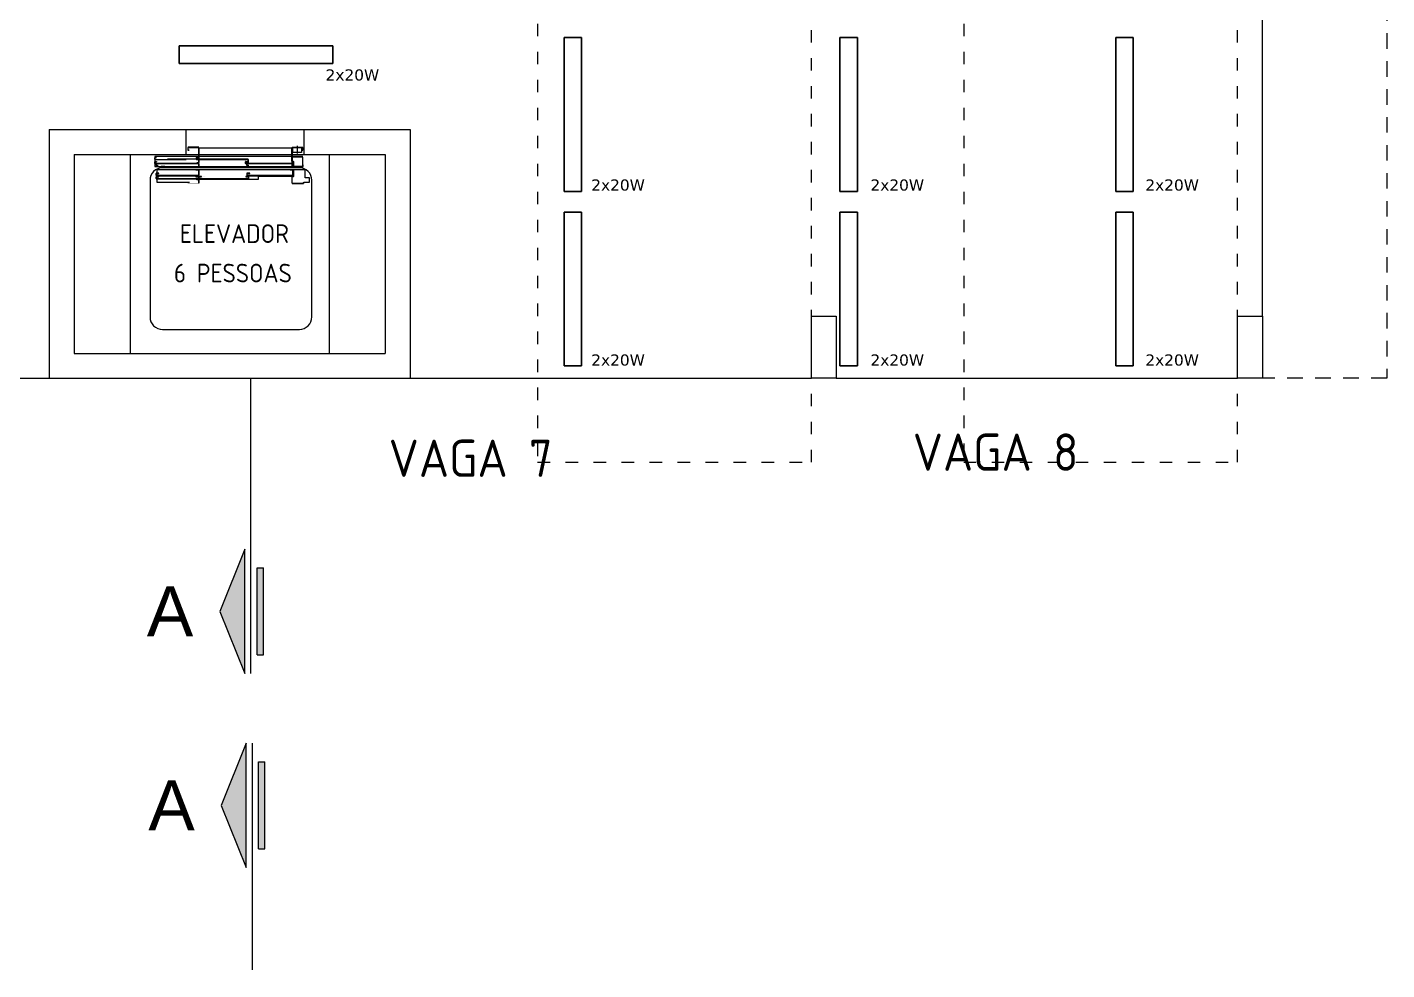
# Model space of a CAD drawing. Header units: metres. Extents: x 3257.7 to 3310.8, y 1679.5 to 1717.1.
# Drawn here: x 3269.09 to 3280.02, y 1701.23 to 1708.81 of the extents above; entities that cross this region are included whole.
import ezdxf
from ezdxf.enums import TextEntityAlignment as Align

# ---------------------------------------------------------------- set-up
doc = ezdxf.new("R2010")
doc.units = ezdxf.units.M
for name, pattern in [('CENTER', [2, 1.25, -0.25, 0.25, -0.25]), ('DOT2', [0.125, 0, -0.125]), ('HIDDEN', [0.375, 0.25, -0.125]), ('HIDDEN2', [0.1875, 0.125, -0.0625])]:
    doc.linetypes.add(name, pattern=pattern)
for name, color, linetype in [('BLOCOS', 1, 'Continuous'), ('PAREDE', 4, 'Continuous'), ('PROJECAO', 1, 'HIDDEN2'), ('VISTA', 251, 'Continuous')]:
    doc.layers.add(name, color=color, linetype=linetype)
doc.layers.add('DLX_LUM', color=7, linetype='Continuous', true_color=0x00952a)
doc.layers.add('DLX_LUMKEY_IDX', color=7, linetype='Continuous', true_color=0x969696)
doc.styles.get("Standard").update_dxf_attribs({"font": 'arial.ttf'})
doc.styles.add('TableTextStyle', font='')
doc.styles.add('TCTABELA-TXT', font='isocp.shx')
doc.styles.get('TableTextStyle').set_extended_font_data('VERDANA.TTF')

# ---------------------------------------------------------------- blocks, each defined once
blk = doc.blocks.new('ntc')
for p, q in [((0, 0.25), (-0.5, 0.05)), ((0.5, 0.05), (0, 0.25)), ((-0.5, 0.05), (0.5, 0.05)), ((-0.35, -0.05), (0.35, -0.05)), ((-0.35, -0.05), (-0.35, -0.1)), ((-0.35, -0.1), (0.35, -0.1)), ((0.35, -0.05), (0.35, -0.1))]:
    blk.add_line(p, q)
for points in [[(-0.5, 0.05), (0.5, 0.05), (0, 0.25), (0.5, 0.05)], [(-0.35, -0.1), (-0.35, -0.05), (0.35, -0.1), (0.35, -0.05)]]:
    blk.add_solid(points)

msp = doc.modelspace()

# ---------------------------------------------------------------- hatches: boundary and pattern name
at = {"layer": 'BLOCOS'}
h = msp.add_hatch(color=256, dxfattribs=at)
edge = h.paths.add_edge_path()
edge.add_line((3270.453, 1707.76), (3270.467, 1707.76))
edge.add_arc((3270.467, 1707.762), 0.00184, -90, 0)
edge.add_line((3270.469, 1707.762), (3270.469, 1707.846))
edge.add_arc((3270.467, 1707.846), 0.00184, 0, 90)
edge.add_line((3270.467, 1707.848), (3270.383, 1707.848))
edge.add_arc((3270.383, 1707.846), 0.00184, -270, -180)
edge.add_line((3270.381, 1707.846), (3270.381, 1707.826))
edge.add_arc((3270.383, 1707.826), 0.00184, -180, -90)
edge.add_line((3270.383, 1707.824), (3270.391, 1707.824))
edge.add_line((3270.391, 1707.824), (3270.391, 1707.825))
edge.add_line((3270.391, 1707.825), (3270.383, 1707.825))
edge.add_arc((3270.383, 1707.826), 0.000639, -180, -90, ccw=False)
edge.add_line((3270.382, 1707.826), (3270.382, 1707.846))
edge.add_arc((3270.383, 1707.846), 0.000639, -270, -180, ccw=False)
edge.add_line((3270.383, 1707.847), (3270.467, 1707.847))
edge.add_arc((3270.467, 1707.846), 0.000639, -360, -270, ccw=False)
edge.add_line((3270.468, 1707.846), (3270.468, 1707.762))
edge.add_arc((3270.467, 1707.762), 0.000639, -450, -360, ccw=False)
edge.add_line((3270.467, 1707.761), (3270.453, 1707.761))
edge.add_line((3270.453, 1707.761), (3270.453, 1707.76))
at = {"layer": 'BLOCOS', "linetype": 'Continuous'}
h = msp.add_hatch(color=256, dxfattribs=at)
edge = h.paths.add_edge_path()
edge.add_arc((3270.48, 1707.764), 0.00239, -270, -180)
edge.add_line((3270.477, 1707.764), (3270.477, 1707.753))
edge.add_arc((3270.48, 1707.753), 0.00239, -180, -90)
edge.add_line((3270.48, 1707.751), (3270.863, 1707.751))
edge.add_arc((3270.863, 1707.75), 0.0012, -360, -270, ccw=False)
edge.add_line((3270.864, 1707.75), (3270.864, 1707.725))
edge.add_arc((3270.863, 1707.725), 0.0012, -90, 0, ccw=False)
edge.add_line((3270.863, 1707.724), (3270.85, 1707.724))
edge.add_line((3270.85, 1707.724), (3270.85, 1707.722))
edge.add_line((3270.85, 1707.722), (3270.863, 1707.722))
edge.add_arc((3270.863, 1707.725), 0.00239, -90, 0.0009)
edge.add_line((3270.865, 1707.725), (3270.865, 1707.75))
edge.add_arc((3270.863, 1707.75), 0.00239, -360, -270)
edge.add_line((3270.863, 1707.752), (3270.48, 1707.752))
edge.add_arc((3270.48, 1707.753), 0.0012, -180, -90, ccw=False)
edge.add_line((3270.479, 1707.753), (3270.479, 1707.764))
edge.add_arc((3270.48, 1707.764), 0.00116, -271.9125, -178.0875, ccw=False)
edge.add_line((3270.48, 1707.765), (3270.491, 1707.765))
edge.add_line((3270.491, 1707.765), (3270.491, 1707.766))
edge.add_line((3270.491, 1707.766), (3270.48, 1707.766))
at = {"layer": 'BLOCOS'}
h = msp.add_hatch(color=256, dxfattribs=at)
edge = h.paths.add_edge_path()
edge.add_line((3271.296, 1707.825), (3271.303, 1707.825))
edge.add_arc((3271.303, 1707.826), 0.000639, -90, 0)
edge.add_line((3271.304, 1707.826), (3271.304, 1707.846))
edge.add_arc((3271.303, 1707.846), 0.000639, -360, -270)
edge.add_line((3271.303, 1707.847), (3271.219, 1707.847))
edge.add_arc((3271.219, 1707.846), 0.000639, -270, -180)
edge.add_line((3271.219, 1707.846), (3271.219, 1707.737))
edge.add_arc((3271.219, 1707.737), 0.000639, -180, -90)
edge.add_line((3271.219, 1707.736), (3271.227, 1707.736))
edge.add_arc((3271.227, 1707.733), 0.00303, -360, -270, ccw=False)
edge.add_line((3271.23, 1707.733), (3271.23, 1707.695))
edge.add_arc((3271.231, 1707.695), 0.000639, -180, -90)
edge.add_line((3271.231, 1707.694), (3271.303, 1707.694))
edge.add_arc((3271.303, 1707.695), 0.000639, -90, 0)
edge.add_line((3271.304, 1707.695), (3271.304, 1707.708))
edge.add_line((3271.304, 1707.708), (3271.305, 1707.708))
edge.add_line((3271.305, 1707.708), (3271.305, 1707.695))
edge.add_arc((3271.303, 1707.695), 0.00184, -90, 0, ccw=False)
edge.add_line((3271.303, 1707.693), (3271.231, 1707.693))
edge.add_arc((3271.231, 1707.695), 0.00184, -180, -90, ccw=False)
edge.add_line((3271.229, 1707.695), (3271.229, 1707.733))
edge.add_arc((3271.227, 1707.733), 0.00184, -360, -270)
edge.add_line((3271.227, 1707.735), (3271.219, 1707.735))
edge.add_arc((3271.219, 1707.737), 0.00184, -180, -90, ccw=False)
edge.add_line((3271.217, 1707.737), (3271.217, 1707.846))
edge.add_arc((3271.219, 1707.846), 0.00184, -270, -180, ccw=False)
edge.add_line((3271.219, 1707.848), (3271.303, 1707.848))
edge.add_arc((3271.303, 1707.846), 0.00184, -360, -270, ccw=False)
edge.add_line((3271.305, 1707.846), (3271.305, 1707.826))
edge.add_arc((3271.303, 1707.826), 0.00184, -90, 0, ccw=False)
edge.add_line((3271.303, 1707.824), (3271.296, 1707.824))
edge.add_line((3271.296, 1707.824), (3271.296, 1707.825))
at = {"layer": 'BLOCOS', "linetype": 'Continuous'}
h = msp.add_hatch(color=256, dxfattribs=at)
edge = h.paths.add_edge_path()
edge.add_line((3270.859, 1707.733), (3270.859, 1707.732))
edge.add_line((3270.859, 1707.732), (3270.845, 1707.732))
edge.add_arc((3270.845, 1707.732), 0.000639, -270, -180)
edge.add_line((3270.845, 1707.732), (3270.845, 1707.718))
edge.add_arc((3270.845, 1707.718), 0.000639, -180, -90)
edge.add_line((3270.845, 1707.717), (3270.853, 1707.717))
edge.add_arc((3270.853, 1707.715), 0.00176, -360, -270, ccw=False)
edge.add_line((3270.855, 1707.715), (3270.855, 1707.703))
edge.add_arc((3270.856, 1707.703), 0.000639, -180, -90)
edge.add_line((3270.856, 1707.703), (3270.87, 1707.703))
edge.add_line((3270.87, 1707.703), (3270.87, 1707.702))
edge.add_line((3270.87, 1707.702), (3270.856, 1707.702))
edge.add_arc((3270.856, 1707.703), 0.0016, -180, -90, ccw=False)
edge.add_line((3270.854, 1707.703), (3270.854, 1707.715))
edge.add_arc((3270.853, 1707.715), 0.000798, 0, 90)
edge.add_line((3270.853, 1707.716), (3270.845, 1707.716))
edge.add_arc((3270.845, 1707.718), 0.0016, -180, -90, ccw=False)
edge.add_line((3270.844, 1707.718), (3270.844, 1707.732))
edge.add_arc((3270.845, 1707.732), 0.0016, -270, -180, ccw=False)
edge.add_line((3270.845, 1707.733), (3270.859, 1707.733))
h = msp.add_hatch(color=256, dxfattribs=at)
edge = h.paths.add_edge_path()
edge.add_arc((3270.847, 1707.73), 0.00239, -270, -180)
edge.add_line((3270.845, 1707.73), (3270.845, 1707.72))
edge.add_arc((3270.847, 1707.72), 0.00239, -180, -90)
edge.add_line((3270.847, 1707.717), (3271.224, 1707.717))
edge.add_arc((3271.224, 1707.716), 0.0012, -360, -270, ccw=False)
edge.add_line((3271.225, 1707.716), (3271.225, 1707.691))
edge.add_arc((3271.224, 1707.691), 0.0012, -450, -360, ccw=False)
edge.add_line((3271.224, 1707.69), (3271.211, 1707.69))
edge.add_line((3271.211, 1707.69), (3271.211, 1707.689))
edge.add_line((3271.211, 1707.689), (3271.224, 1707.689))
edge.add_arc((3271.224, 1707.691), 0.00239, -90, 0.0009)
edge.add_line((3271.226, 1707.691), (3271.226, 1707.716))
edge.add_arc((3271.224, 1707.716), 0.00239, 0, 90)
edge.add_line((3271.224, 1707.718), (3270.847, 1707.718))
edge.add_arc((3270.847, 1707.72), 0.0012, -180, -90, ccw=False)
edge.add_line((3270.846, 1707.72), (3270.846, 1707.73))
edge.add_arc((3270.847, 1707.73), 0.00116, -271.9125, -178.0875, ccw=False)
edge.add_line((3270.847, 1707.731), (3270.858, 1707.731))
edge.add_line((3270.858, 1707.731), (3270.858, 1707.732))
edge.add_line((3270.858, 1707.732), (3270.847, 1707.732))
at = {"layer": 'BLOCOS'}
h = msp.add_hatch(color=256, dxfattribs=at)
edge = h.paths.add_edge_path()
edge.add_arc((3271.222, 1707.665), 0.000958, -359.9923, -270.0016, ccw=False)
edge.add_line((3271.223, 1707.665), (3271.223, 1707.623))
edge.add_arc((3271.222, 1707.623), 0.000958, -89.988, -0.012, ccw=False)
edge.add_line((3271.222, 1707.622), (3270.857, 1707.622))
edge.add_arc((3270.857, 1707.623), 0.000958, -179.9984, -90.0077, ccw=False)
edge.add_line((3270.856, 1707.623), (3270.856, 1707.637))
edge.add_arc((3270.857, 1707.637), 0.000958, -269.9923, -180.0016, ccw=False)
edge.add_line((3270.857, 1707.638), (3270.878, 1707.638))
edge.add_line((3270.878, 1707.638), (3270.878, 1707.64))
edge.add_line((3270.878, 1707.64), (3270.857, 1707.64))
edge.add_arc((3270.857, 1707.637), 0.00287, -269.9958, -180.0002)
edge.add_line((3270.854, 1707.637), (3270.854, 1707.623))
edge.add_arc((3270.857, 1707.623), 0.00287, -180.0027, -89.9973)
edge.add_line((3270.857, 1707.62), (3271.223, 1707.62))
edge.add_arc((3271.223, 1707.622), 0.00192, -89.4879, 0.0032)
edge.add_line((3271.225, 1707.622), (3271.225, 1707.665))
edge.add_arc((3271.222, 1707.665), 0.00287, -359.9978, -270.0022)
edge.add_line((3271.222, 1707.668), (3271.201, 1707.668))
edge.add_line((3271.201, 1707.668), (3271.201, 1707.666))
edge.add_line((3271.201, 1707.666), (3271.222, 1707.666))
h = msp.add_hatch(color=256, dxfattribs=at)
edge = h.paths.add_edge_path()
edge.add_arc((3271.232, 1707.666), 0.00255, -269.9981, -180.0046)
edge.add_line((3271.229, 1707.666), (3271.229, 1707.615))
edge.add_arc((3271.228, 1707.615), 0.00128, -88.348, -1.652, ccw=False)
edge.add_line((3271.228, 1707.614), (3271.22, 1707.614))
edge.add_arc((3271.22, 1707.611), 0.00256, -269.9935, -180.0065)
edge.add_line((3271.217, 1707.611), (3271.217, 1707.559))
edge.add_arc((3271.22, 1707.559), 0.00239, -180, -90)
edge.add_line((3271.22, 1707.556), (3271.308, 1707.556))
edge.add_arc((3271.308, 1707.559), 0.00239, -88.899, 0.0051)
edge.add_line((3271.31, 1707.559), (3271.31, 1707.564))
edge.add_line((3271.31, 1707.564), (3271.309, 1707.564))
edge.add_line((3271.309, 1707.564), (3271.309, 1707.559))
edge.add_arc((3271.308, 1707.559), 0.0012, -87.7204, -0.0264, ccw=False)
edge.add_line((3271.308, 1707.558), (3271.22, 1707.558))
edge.add_arc((3271.22, 1707.559), 0.0012, -180, -90.5171, ccw=False)
edge.add_line((3271.219, 1707.559), (3271.219, 1707.611))
edge.add_arc((3271.22, 1707.611), 0.00128, -269.9958, -180.0087, ccw=False)
edge.add_line((3271.22, 1707.613), (3271.228, 1707.613))
edge.add_arc((3271.228, 1707.615), 0.00255, -89.8291, -1.1685)
edge.add_line((3271.231, 1707.615), (3271.231, 1707.666))
edge.add_arc((3271.232, 1707.666), 0.00128, -269.9926, -180.0165, ccw=False)
edge.add_line((3271.232, 1707.667), (3271.235, 1707.667))
edge.add_line((3271.235, 1707.667), (3271.235, 1707.668))
edge.add_line((3271.235, 1707.668), (3271.232, 1707.668))
h = msp.add_hatch(color=256, dxfattribs=at)
edge = h.paths.add_edge_path()
edge.add_line((3270.466, 1707.556), (3270.379, 1707.556))
edge.add_arc((3270.379, 1707.559), 0.00239, -180.0023, -90.0023, ccw=False)
edge.add_line((3270.376, 1707.559), (3270.376, 1707.564))
edge.add_line((3270.376, 1707.564), (3270.377, 1707.564))
edge.add_line((3270.377, 1707.564), (3270.377, 1707.559))
edge.add_arc((3270.379, 1707.559), 0.0012, -180.0044, -91.5618)
edge.add_line((3270.379, 1707.558), (3270.466, 1707.558))
edge.add_arc((3270.466, 1707.559), 0.0012, -89.9939, -0.0012)
edge.add_line((3270.468, 1707.559), (3270.468, 1707.586))
edge.add_arc((3270.466, 1707.586), 0.0012, -359.9988, -270.0109)
edge.add_line((3270.466, 1707.587), (3270.453, 1707.587))
edge.add_line((3270.453, 1707.587), (3270.453, 1707.588))
edge.add_line((3270.453, 1707.588), (3270.466, 1707.588))
edge.add_arc((3270.467, 1707.586), 0.00231, -362.1651, -267.8349, ccw=False)
edge.add_line((3270.469, 1707.586), (3270.469, 1707.559))
edge.add_arc((3270.466, 1707.559), 0.0024, -449.8635, -359.9955, ccw=False)
h = msp.add_hatch(color=256, dxfattribs=at)
edge = h.paths.add_edge_path()
edge.add_arc((3270.867, 1707.597), 0.00287, -89.9944, -0.0056)
edge.add_line((3270.87, 1707.597), (3270.87, 1707.611))
edge.add_arc((3270.867, 1707.611), 0.00287, -359.9978, -270.0022)
edge.add_line((3270.867, 1707.614), (3270.846, 1707.614))
edge.add_line((3270.846, 1707.614), (3270.846, 1707.612))
edge.add_line((3270.846, 1707.612), (3270.867, 1707.612))
edge.add_arc((3270.867, 1707.611), 0.000958, -359.988, -270.012, ccw=False)
edge.add_line((3270.868, 1707.611), (3270.868, 1707.597))
edge.add_arc((3270.867, 1707.597), 0.000958, -89.9777, -0.0223, ccw=False)
edge.add_line((3270.867, 1707.596), (3270.499, 1707.596))
edge.add_arc((3270.499, 1707.597), 0.000958, -179.9777, -90.0223, ccw=False)
edge.add_line((3270.498, 1707.597), (3270.498, 1707.611))
edge.add_arc((3270.499, 1707.611), 0.000958, -269.988, -180.012, ccw=False)
edge.add_line((3270.499, 1707.612), (3270.52, 1707.612))
edge.add_line((3270.52, 1707.612), (3270.52, 1707.614))
edge.add_line((3270.52, 1707.614), (3270.499, 1707.614))
edge.add_arc((3270.499, 1707.611), 0.00287, -269.9978, -180.0022)
edge.add_line((3270.496, 1707.611), (3270.496, 1707.597))
edge.add_arc((3270.499, 1707.597), 0.00287, -179.9944, -90.0056)
edge.add_line((3270.499, 1707.594), (3270.867, 1707.594))

# ---------------------------------------------------------------- linework, layer by layer
for p, q in [((3279.016, 1706.491), (3279.016, 1709.266)), ((3269.916, 1707.791), (3269.916, 1706.191)), ((3271.516, 1707.791), (3271.516, 1706.191)), ((3266.041, 1705.991), (3269.266, 1705.991)), ((3272.166, 1705.991), (3275.391, 1705.991)), ((3275.591, 1705.991), (3278.816, 1705.991)), ((3270.899, 1701.235), (3270.899, 1703.057))]:
    msp.add_line(p, q)
at = {"linetype": 'Continuous'}
msp.add_line((3270.887, 1703.617), (3270.887, 1705.991), dxfattribs=at)
at = {"linetype": 'DOT2'}
for points in [[(3273.191, 1705.316), (3275.391, 1705.316), (3275.391, 1709.516), (3273.191, 1709.516)], [(3276.616, 1705.316), (3278.816, 1705.316), (3278.816, 1709.516), (3276.616, 1709.516)]]:
    msp.add_lwpolyline(points, close=True, dxfattribs=at)
at = {"layer": 'BLOCOS', "linetype": 'CENTER'}
msp.add_line((3271.259, 1707.861), (3271.259, 1707.798), dxfattribs=at)
at = {"layer": 'BLOCOS', "linetype": 'HIDDEN'}
for p, q in [((3270.114, 1707.764), (3270.114, 1707.753)), ((3270.115, 1707.753), (3270.115, 1707.764)), ((3270.128, 1707.766), (3270.116, 1707.766)), ((3270.116, 1707.765), (3270.128, 1707.765)), ((3270.466, 1707.752), (3270.116, 1707.752)), ((3270.116, 1707.751), (3270.466, 1707.751)), ((3270.128, 1707.765), (3270.128, 1707.766)), ((3270.468, 1707.75), (3270.468, 1707.725)), ((3270.469, 1707.725), (3270.469, 1707.75)), ((3270.114, 1707.718), (3270.114, 1707.732)), ((3270.114, 1707.73), (3270.114, 1707.72)), ((3270.115, 1707.732), (3270.115, 1707.718)), ((3270.115, 1707.72), (3270.115, 1707.73)), ((3270.116, 1707.733), (3270.129, 1707.733)), ((3270.128, 1707.732), (3270.116, 1707.732)), ((3270.129, 1707.732), (3270.116, 1707.732)), ((3270.116, 1707.731), (3270.128, 1707.731)), ((3270.128, 1707.731), (3270.128, 1707.732)), ((3270.129, 1707.733), (3270.129, 1707.732))]:
    msp.add_line(p, q, dxfattribs=at)
at = {"layer": 'BLOCOS'}
for p, q in [((3270.468, 1707.773), (3270.116, 1707.773)), ((3270.116, 1707.773), (3270.116, 1707.693)), ((3270.381, 1707.846), (3270.381, 1707.826)), ((3270.381, 1707.776), (3271.305, 1707.776)), ((3270.382, 1707.826), (3270.382, 1707.846)), ((3270.467, 1707.848), (3270.383, 1707.848)), ((3270.383, 1707.847), (3270.467, 1707.847)), ((3270.391, 1707.825), (3270.383, 1707.825)), ((3270.383, 1707.824), (3270.391, 1707.824)), ((3270.391, 1707.824), (3270.391, 1707.825)), ((3270.447, 1707.764), (3270.447, 1707.753)), ((3270.449, 1707.753), (3270.449, 1707.764)), ((3270.461, 1707.766), (3270.45, 1707.766)), ((3270.45, 1707.765), (3270.461, 1707.765)), ((3270.863, 1707.752), (3270.45, 1707.752)), ((3270.45, 1707.751), (3270.863, 1707.751)), ((3270.467, 1707.761), (3270.453, 1707.761)), ((3270.453, 1707.761), (3270.453, 1707.76)), ((3270.453, 1707.76), (3270.467, 1707.76)), ((3270.461, 1707.765), (3270.461, 1707.766)), ((3270.468, 1707.846), (3270.468, 1707.762)), ((3270.469, 1707.762), (3270.469, 1707.846)), ((3270.469, 1707.755), (3270.469, 1707.845)), ((3270.469, 1707.845), (3271.217, 1707.845)), ((3270.469, 1707.69), (3270.469, 1707.776)), ((3270.864, 1707.75), (3270.864, 1707.725)), ((3270.865, 1707.725), (3270.865, 1707.75)), ((3271.217, 1707.737), (3271.217, 1707.846)), ((3271.217, 1707.845), (3271.217, 1707.718)), ((3271.219, 1707.848), (3271.303, 1707.848)), ((3271.303, 1707.847), (3271.219, 1707.847)), ((3271.219, 1707.846), (3271.219, 1707.737)), ((3271.305, 1707.768), (3271.219, 1707.768)), ((3271.296, 1707.825), (3271.303, 1707.825)), ((3271.296, 1707.824), (3271.296, 1707.825)), ((3271.303, 1707.824), (3271.296, 1707.824)), ((3271.304, 1707.826), (3271.304, 1707.846)), ((3271.305, 1707.846), (3271.305, 1707.826)), ((3271.305, 1707.688), (3271.305, 1707.768)), ((3270.466, 1707.718), (3270.116, 1707.718)), ((3270.116, 1707.717), (3270.466, 1707.717)), ((3270.116, 1707.717), (3270.124, 1707.717)), ((3270.124, 1707.716), (3270.116, 1707.716)), ((3270.116, 1707.693), (3270.194, 1707.693)), ((3270.124, 1707.637), (3270.124, 1707.623)), ((3270.125, 1707.703), (3270.125, 1707.715)), ((3270.126, 1707.715), (3270.126, 1707.703)), ((3270.126, 1707.703), (3270.141, 1707.703)), ((3270.141, 1707.702), (3270.126, 1707.702)), ((3270.126, 1707.623), (3270.126, 1707.637)), ((3270.148, 1707.64), (3270.127, 1707.64)), ((3270.127, 1707.638), (3270.148, 1707.638)), ((3271.322, 1707.668), (3270.132, 1707.668)), ((3270.132, 1707.668), (3270.132, 1707.569)), ((3270.141, 1707.703), (3270.141, 1707.702)), ((3270.148, 1707.638), (3270.148, 1707.64)), ((3270.194, 1707.693), (3270.165, 1707.695)), ((3270.166, 1707.695), (3270.167, 1707.693)), ((3270.167, 1707.693), (3270.468, 1707.693)), ((3270.466, 1707.668), (3270.445, 1707.668)), ((3270.445, 1707.668), (3270.445, 1707.666)), ((3270.445, 1707.666), (3270.466, 1707.666)), ((3270.466, 1707.724), (3270.453, 1707.724)), ((3270.453, 1707.724), (3270.453, 1707.722)), ((3270.453, 1707.722), (3270.466, 1707.722)), ((3270.466, 1707.69), (3270.453, 1707.69)), ((3270.453, 1707.69), (3270.453, 1707.689)), ((3270.453, 1707.689), (3270.466, 1707.689)), ((3270.467, 1707.665), (3270.467, 1707.623)), ((3270.468, 1707.716), (3270.468, 1707.691)), ((3270.469, 1707.691), (3270.469, 1707.716)), ((3270.469, 1707.688), (3270.469, 1707.69)), ((3270.469, 1707.69), (3271.217, 1707.69)), ((3271.211, 1707.69), (3270.469, 1707.69)), ((3271.217, 1707.688), (3270.469, 1707.688)), ((3270.469, 1707.622), (3270.469, 1707.665)), ((3270.844, 1707.718), (3270.844, 1707.732)), ((3270.845, 1707.733), (3270.859, 1707.733)), ((3270.859, 1707.732), (3270.845, 1707.732)), ((3270.845, 1707.732), (3270.845, 1707.718)), ((3270.845, 1707.73), (3270.845, 1707.72)), ((3270.845, 1707.717), (3270.853, 1707.717)), ((3270.853, 1707.716), (3270.845, 1707.716)), ((3270.846, 1707.72), (3270.846, 1707.73)), ((3270.858, 1707.732), (3270.847, 1707.732)), ((3270.847, 1707.731), (3270.858, 1707.731)), ((3271.224, 1707.718), (3270.847, 1707.718)), ((3270.847, 1707.717), (3271.224, 1707.717)), ((3270.863, 1707.724), (3270.85, 1707.724)), ((3270.85, 1707.724), (3270.85, 1707.722)), ((3270.85, 1707.722), (3270.863, 1707.722)), ((3270.854, 1707.703), (3270.854, 1707.715)), ((3270.854, 1707.637), (3270.854, 1707.623)), ((3270.855, 1707.715), (3270.855, 1707.703)), ((3270.856, 1707.703), (3270.87, 1707.703)), ((3270.87, 1707.702), (3270.856, 1707.702)), ((3270.856, 1707.623), (3270.856, 1707.637)), ((3270.878, 1707.64), (3270.857, 1707.64)), ((3270.857, 1707.638), (3270.878, 1707.638)), ((3270.858, 1707.731), (3270.858, 1707.732)), ((3270.859, 1707.733), (3270.859, 1707.732)), ((3270.87, 1707.703), (3270.87, 1707.702)), ((3270.878, 1707.638), (3270.878, 1707.64)), ((3271.222, 1707.668), (3271.201, 1707.668)), ((3271.201, 1707.668), (3271.201, 1707.666)), ((3271.201, 1707.666), (3271.222, 1707.666)), ((3271.224, 1707.69), (3271.211, 1707.69)), ((3271.211, 1707.69), (3271.211, 1707.689)), ((3271.211, 1707.689), (3271.224, 1707.689)), ((3271.217, 1707.717), (3271.217, 1707.69)), ((3271.217, 1707.69), (3271.217, 1707.688)), ((3271.217, 1707.688), (3271.305, 1707.688)), ((3271.219, 1707.736), (3271.227, 1707.736)), ((3271.227, 1707.735), (3271.219, 1707.735)), ((3271.223, 1707.665), (3271.223, 1707.623)), ((3271.225, 1707.716), (3271.225, 1707.691)), ((3271.225, 1707.622), (3271.225, 1707.665)), ((3271.226, 1707.691), (3271.226, 1707.716)), ((3271.229, 1707.695), (3271.229, 1707.733)), ((3271.229, 1707.666), (3271.229, 1707.615)), ((3271.23, 1707.733), (3271.23, 1707.695)), ((3271.231, 1707.694), (3271.303, 1707.694)), ((3271.303, 1707.693), (3271.231, 1707.693)), ((3271.231, 1707.615), (3271.231, 1707.666)), ((3271.235, 1707.668), (3271.232, 1707.668)), ((3271.232, 1707.667), (3271.235, 1707.667)), ((3271.235, 1707.667), (3271.235, 1707.668)), ((3271.304, 1707.695), (3271.304, 1707.708)), ((3271.304, 1707.708), (3271.305, 1707.708)), ((3271.305, 1707.708), (3271.305, 1707.695)), ((3271.322, 1707.602), (3271.322, 1707.668)), ((3270.124, 1707.611), (3270.124, 1707.597)), ((3270.126, 1707.597), (3270.126, 1707.611)), ((3270.466, 1707.622), (3270.127, 1707.622)), ((3270.127, 1707.62), (3270.467, 1707.62)), ((3270.148, 1707.614), (3270.127, 1707.614)), ((3270.127, 1707.612), (3270.148, 1707.612)), ((3270.466, 1707.596), (3270.127, 1707.596)), ((3270.127, 1707.594), (3270.466, 1707.594)), ((3270.132, 1707.569), (3270.394, 1707.569)), ((3270.148, 1707.612), (3270.148, 1707.614)), ((3270.466, 1707.614), (3270.445, 1707.614)), ((3270.445, 1707.614), (3270.445, 1707.612)), ((3270.445, 1707.612), (3270.466, 1707.612)), ((3270.453, 1707.587), (3270.453, 1707.588)), ((3270.453, 1707.588), (3270.466, 1707.588)), ((3270.945, 1707.588), (3270.453, 1707.588)), ((3270.466, 1707.587), (3270.453, 1707.587)), ((3270.466, 1707.611), (3270.466, 1707.597)), ((3270.467, 1707.611), (3270.467, 1707.597)), ((3270.468, 1707.597), (3270.468, 1707.611)), ((3270.468, 1707.559), (3270.468, 1707.586)), ((3270.468, 1707.559), (3270.468, 1707.586)), ((3270.49, 1707.614), (3270.469, 1707.614)), ((3270.469, 1707.612), (3270.49, 1707.612)), ((3270.469, 1707.597), (3270.469, 1707.611)), ((3270.867, 1707.596), (3270.469, 1707.596)), ((3270.469, 1707.594), (3270.867, 1707.594)), ((3270.469, 1707.586), (3270.469, 1707.559)), ((3270.49, 1707.612), (3270.49, 1707.614)), ((3270.867, 1707.614), (3270.846, 1707.614)), ((3270.846, 1707.614), (3270.846, 1707.612)), ((3270.846, 1707.612), (3270.867, 1707.612)), ((3271.222, 1707.622), (3270.857, 1707.622)), ((3270.857, 1707.62), (3271.223, 1707.62)), ((3270.868, 1707.611), (3270.868, 1707.597)), ((3270.87, 1707.597), (3270.87, 1707.611)), ((3270.87, 1707.604), (3270.87, 1707.611)), ((3271.22, 1707.614), (3270.945, 1707.614)), ((3270.945, 1707.614), (3270.945, 1707.588)), ((3271.217, 1707.611), (3271.217, 1707.559)), ((3271.219, 1707.559), (3271.219, 1707.611)), ((3271.228, 1707.614), (3271.22, 1707.614)), ((3271.22, 1707.613), (3271.228, 1707.613)), ((3271.308, 1707.558), (3271.22, 1707.558)), ((3271.22, 1707.556), (3271.308, 1707.556)), ((3271.31, 1707.564), (3271.309, 1707.564)), ((3271.309, 1707.564), (3271.309, 1707.559)), ((3271.31, 1707.559), (3271.31, 1707.564)), ((3271.312, 1707.556), (3271.312, 1707.569)), ((3271.312, 1707.569), (3271.357, 1707.569)), ((3271.357, 1707.602), (3271.322, 1707.602)), ((3271.357, 1707.569), (3271.357, 1707.602))]:
    msp.add_line(p, q, dxfattribs=at)
at = {"layer": 'BLOCOS', "linetype": 'Continuous'}
for p, q in [((3271.22, 1707.848), (3271.298, 1707.848)), ((3271.22, 1707.847), (3271.22, 1707.848)), ((3271.298, 1707.847), (3271.22, 1707.847)), ((3271.224, 1707.847), (3271.294, 1707.847)), ((3271.224, 1707.807), (3271.224, 1707.847)), ((3271.294, 1707.807), (3271.224, 1707.807)), ((3271.294, 1707.847), (3271.294, 1707.807)), ((3271.298, 1707.848), (3271.298, 1707.847))]:
    msp.add_line(p, q, dxfattribs=at)
at = {"layer": 'BLOCOS'}
msp.add_lwpolyline([(3270.076, 1707.584), (3270.076, 1706.484, 0.414214), (3270.176, 1706.384), (3271.276, 1706.384, 0.414214), (3271.376, 1706.484), (3271.376, 1707.584, 0.414214), (3271.276, 1707.684), (3270.176, 1707.684, 0.414214)], format="xyb", close=True, dxfattribs=at)
at = {"layer": 'BLOCOS', "linetype": 'HIDDEN'}
for centre, radius, start, end in [((3270.116, 1707.764), 0.00239, 90, 180), ((3270.116, 1707.753), 0.00239, 180, 270), ((3270.116, 1707.764), 0.00116, 88.0875, 181.9125), ((3270.116, 1707.753), 0.0012, 180, 270), ((3270.466, 1707.75), 0.00239, 0, 90), ((3270.466, 1707.75), 0.0012, 0, 90), ((3270.116, 1707.732), 0.0016, 90, 180), ((3270.116, 1707.73), 0.00239, 90, 180), ((3270.116, 1707.732), 0.000639, 90, 180), ((3270.116, 1707.73), 0.00116, 88.0875, 181.9125)]:
    msp.add_arc(centre, radius, start, end, dxfattribs=at)
at = {"layer": 'BLOCOS'}
for centre, radius, start, end in [((3270.383, 1707.846), 0.00184, 90, 180), ((3270.383, 1707.826), 0.00184, 180, 270), ((3270.383, 1707.846), 0.000639, 90, 180), ((3270.383, 1707.826), 0.000639, 180, 270), ((3270.45, 1707.764), 0.00239, 90, 180), ((3270.45, 1707.753), 0.00239, 180, 270), ((3270.45, 1707.764), 0.00116, 88.0875, 181.9125), ((3270.45, 1707.753), 0.0012, 180, 270), ((3270.467, 1707.846), 0.00184, 360, 90), ((3270.467, 1707.846), 0.000639, 360, 90), ((3270.467, 1707.762), 0.00184, 270, 0), ((3270.467, 1707.762), 0.000639, 270, 0), ((3270.863, 1707.75), 0.00239, 0, 90), ((3270.863, 1707.75), 0.0012, 0, 90), ((3271.219, 1707.846), 0.00184, 90, 180), ((3271.219, 1707.846), 0.000639, 90, 180), ((3271.303, 1707.846), 0.00184, 0, 90), ((3271.303, 1707.846), 0.000639, 0, 90), ((3271.303, 1707.826), 0.000639, 270, 360), ((3271.303, 1707.826), 0.00184, 270, 360), ((3270.116, 1707.72), 0.00239, 180, 270), ((3270.116, 1707.718), 0.0016, 180, 270), ((3270.116, 1707.72), 0.0012, 180, 270), ((3270.116, 1707.718), 0.000639, 180, 270), ((3270.124, 1707.715), 0.00176, 360, 90), ((3270.124, 1707.715), 0.000798, 0, 90), ((3270.127, 1707.637), 0.00287, 90.0042, 179.9998), ((3270.126, 1707.703), 0.0016, 180, 270), ((3270.126, 1707.703), 0.000639, 180, 270), ((3270.127, 1707.637), 0.000958, 90.0077, 179.9984), ((3270.166, 1707.694), 0.000439, 45.0026, 134.9974), ((3270.466, 1707.725), 0.0012, 270, 360), ((3270.466, 1707.725), 0.00239, 270, 0.0009), ((3270.466, 1707.716), 0.00239, 0, 90), ((3270.466, 1707.716), 0.0012, 360, 90), ((3270.466, 1707.691), 0.0012, 270, 0), ((3270.466, 1707.691), 0.00239, 270, 0.0009), ((3270.466, 1707.665), 0.00287, 0.0022, 89.9978), ((3270.466, 1707.665), 0.000958, 0.0077, 89.9984), ((3270.845, 1707.732), 0.0016, 90, 180), ((3270.845, 1707.718), 0.0016, 180, 270), ((3270.847, 1707.73), 0.00239, 90, 180), ((3270.845, 1707.732), 0.000639, 90, 180), ((3270.847, 1707.72), 0.00239, 180, 270), ((3270.845, 1707.718), 0.000639, 180, 270), ((3270.847, 1707.73), 0.00116, 88.0875, 181.9125), ((3270.847, 1707.72), 0.0012, 180, 270), ((3270.853, 1707.715), 0.00176, 360, 90), ((3270.853, 1707.715), 0.000798, 0, 90), ((3270.856, 1707.703), 0.0016, 180, 270), ((3270.857, 1707.637), 0.00287, 90.0042, 179.9998), ((3270.856, 1707.703), 0.000639, 180, 270), ((3270.857, 1707.637), 0.000958, 90.0077, 179.9984), ((3270.863, 1707.725), 0.0012, 270, 360), ((3270.863, 1707.725), 0.00239, 270, 0.0009), ((3271.219, 1707.737), 0.00184, 180, 270), ((3271.219, 1707.737), 0.000639, 180, 270), ((3271.222, 1707.665), 0.00287, 0.0022, 89.9978), ((3271.222, 1707.665), 0.000958, 0.0077, 89.9984), ((3271.224, 1707.716), 0.00239, 360, 90), ((3271.224, 1707.716), 0.0012, 360, 90), ((3271.224, 1707.691), 0.0012, 270, 0), ((3271.224, 1707.691), 0.00239, 270, 0.0009), ((3271.227, 1707.733), 0.00303, 0, 90), ((3271.227, 1707.733), 0.00184, 0, 90), ((3271.231, 1707.695), 0.00184, 180, 270), ((3271.232, 1707.666), 0.00255, 90.0019, 179.9954), ((3271.231, 1707.695), 0.000639, 180, 270), ((3271.232, 1707.666), 0.00128, 90.0074, 179.9835), ((3271.303, 1707.695), 0.000639, 270, 360), ((3271.303, 1707.695), 0.00184, 270, 360), ((3270.127, 1707.623), 0.00287, 179.9973, 270.0027), ((3270.127, 1707.611), 0.00287, 90.0022, 179.9978), ((3270.127, 1707.597), 0.00287, 180.0022, 269.9978), ((3270.127, 1707.623), 0.000958, 180.0016, 269.9923), ((3270.127, 1707.611), 0.000958, 90.004, 179.9915), ((3270.127, 1707.597), 0.000958, 180.012, 269.988), ((3270.466, 1707.623), 0.000958, 270.012, 359.988), ((3270.466, 1707.611), 0.00287, 0.0022, 89.9978), ((3270.469, 1707.611), 0.00287, 90.0022, 179.9978), ((3270.466, 1707.611), 0.000958, 0.012, 89.988), ((3270.466, 1707.597), 0.00287, 270.0056, 359.9944), ((3270.466, 1707.597), 0.000958, 270.0223, 359.9777), ((3270.469, 1707.597), 0.00287, 180.0056, 269.9944), ((3270.467, 1707.586), 0.00231, 357.8349, 92.1651), ((3270.466, 1707.586), 0.0012, 0.0012, 89.9891), ((3270.467, 1707.622), 0.00192, 270.5121, 0.0032), ((3270.469, 1707.611), 0.000958, 90.012, 179.988), ((3270.469, 1707.597), 0.000958, 180.0223, 269.9777), ((3270.857, 1707.623), 0.00287, 179.9973, 270.0027), ((3270.857, 1707.623), 0.000958, 180.0016, 269.9923), ((3270.867, 1707.611), 0.00287, 0.0022, 89.9978), ((3270.867, 1707.611), 0.000958, 0.012, 89.988), ((3270.867, 1707.597), 0.00287, 270.0056, 359.9944), ((3270.867, 1707.597), 0.000958, 270.0223, 359.9777), ((3271.22, 1707.611), 0.00256, 90.0065, 179.9935), ((3271.22, 1707.559), 0.00239, 180, 270), ((3271.22, 1707.611), 0.00128, 90.0042, 179.9913), ((3271.22, 1707.559), 0.0012, 180, 269.4829), ((3271.222, 1707.623), 0.000958, 270.012, 359.988), ((3271.223, 1707.622), 0.00192, 270.5121, 0.0032), ((3271.228, 1707.615), 0.00128, 271.652, 358.348), ((3271.228, 1707.615), 0.00255, 270.1709, 358.8315), ((3271.308, 1707.559), 0.00239, 271.101, 0.0051), ((3271.308, 1707.559), 0.0012, 272.2796, 359.9736)]:
    msp.add_arc(centre, radius, start, end, dxfattribs=at)
at = {"layer": 'DLX_LUM'}
for points in [[(3273.404, 1708.73, 0), (3273.544, 1708.73, 0)], [(3273.544, 1708.73, 0), (3273.404, 1708.73, 0)], [(3273.404, 1708.73, 0), (3273.404, 1708.73, 0)], [(3273.404, 1707.494, 0), (3273.404, 1708.73, 0)], [(3273.404, 1708.73, 0), (3273.404, 1708.73, 0)], [(3273.404, 1708.73, 0), (3273.404, 1707.494, 0)], [(3273.544, 1708.73, 0), (3273.404, 1708.73, 0)], [(3273.404, 1708.73, 0), (3273.404, 1707.494, 0)], [(3273.404, 1708.73, 0), (3273.544, 1708.73, 0)], [(3273.404, 1707.494, 0), (3273.404, 1708.73, 0)], [(3273.544, 1708.73, 0), (3273.544, 1708.73, 0)], [(3273.544, 1708.73, 0), (3273.544, 1707.494, 0)], [(3273.544, 1707.494, 0), (3273.544, 1708.73, 0)], [(3273.544, 1708.73, 0), (3273.544, 1708.73, 0)], [(3273.544, 1707.494, 0), (3273.544, 1708.73, 0)], [(3273.544, 1708.73, 0), (3273.544, 1707.494, 0)], [(3275.621, 1708.73, 0), (3275.761, 1708.73, 0)], [(3275.761, 1708.73, 0), (3275.621, 1708.73, 0)], [(3275.621, 1708.73, 0), (3275.621, 1708.73, 0)], [(3275.621, 1707.494, 0), (3275.621, 1708.73, 0)], [(3275.621, 1708.73, 0), (3275.621, 1708.73, 0)], [(3275.621, 1708.73, 0), (3275.621, 1707.494, 0)], [(3275.761, 1708.73, 0), (3275.621, 1708.73, 0)], [(3275.621, 1708.73, 0), (3275.621, 1707.494, 0)], [(3275.621, 1708.73, 0), (3275.761, 1708.73, 0)], [(3275.621, 1707.494, 0), (3275.621, 1708.73, 0)], [(3275.761, 1708.73, 0), (3275.761, 1708.73, 0)], [(3275.761, 1708.73, 0), (3275.761, 1707.494, 0)], [(3275.761, 1707.494, 0), (3275.761, 1708.73, 0)], [(3275.761, 1708.73, 0), (3275.761, 1708.73, 0)], [(3275.761, 1707.494, 0), (3275.761, 1708.73, 0)], [(3275.761, 1708.73, 0), (3275.761, 1707.494, 0)], [(3277.837, 1708.73, 0), (3277.977, 1708.73, 0)], [(3277.977, 1708.73, 0), (3277.837, 1708.73, 0)], [(3277.837, 1708.73, 0), (3277.837, 1708.73, 0)], [(3277.837, 1707.494, 0), (3277.837, 1708.73, 0)], [(3277.837, 1708.73, 0), (3277.837, 1708.73, 0)], [(3277.837, 1708.73, 0), (3277.837, 1707.494, 0)], [(3277.977, 1708.73, 0), (3277.837, 1708.73, 0)], [(3277.837, 1708.73, 0), (3277.837, 1707.494, 0)], [(3277.837, 1708.73, 0), (3277.977, 1708.73, 0)], [(3277.837, 1707.494, 0), (3277.837, 1708.73, 0)], [(3277.977, 1708.73, 0), (3277.977, 1708.73, 0)], [(3277.977, 1708.73, 0), (3277.977, 1707.494, 0)], [(3277.977, 1707.494, 0), (3277.977, 1708.73, 0)], [(3277.977, 1708.73, 0), (3277.977, 1708.73, 0)], [(3277.977, 1707.494, 0), (3277.977, 1708.73, 0)], [(3277.977, 1708.73, 0), (3277.977, 1707.494, 0)], [(3269.362, 1708.663, 0), (3269.362, 1708.663, 0)], [(3269.362, 1708.663, 0), (3269.362, 1708.663, 0)], [(3270.309, 1708.523, 0), (3270.309, 1708.663, 0)], [(3270.309, 1708.663, 0), (3270.309, 1708.663, 0)], [(3270.309, 1708.663, 0), (3270.309, 1708.523, 0)], [(3270.309, 1708.663, 0), (3271.545, 1708.663, 0)], [(3271.545, 1708.663, 0), (3270.309, 1708.663, 0)], [(3270.309, 1708.663, 0), (3270.309, 1708.663, 0)], [(3270.309, 1708.663, 0), (3270.309, 1708.523, 0)], [(3271.545, 1708.663, 0), (3270.309, 1708.663, 0)], [(3270.598, 1708.663, 0), (3270.598, 1708.663, 0)], [(3270.598, 1708.663, 0), (3270.598, 1708.663, 0)], [(3271.255, 1708.663, 0), (3271.255, 1708.663, 0)], [(3271.255, 1708.663, 0), (3271.255, 1708.663, 0)], [(3271.545, 1708.663, 0), (3271.545, 1708.523, 0)], [(3271.545, 1708.523, 0), (3271.545, 1708.663, 0)], [(3271.545, 1708.663, 0), (3271.545, 1708.663, 0)], [(3271.545, 1708.663, 0), (3271.545, 1708.663, 0)], [(3271.545, 1708.523, 0), (3271.545, 1708.663, 0)], [(3271.545, 1708.663, 0), (3271.545, 1708.523, 0)], [(3271.545, 1708.523, 0), (3270.309, 1708.523, 0)], [(3270.309, 1708.523, 0), (3270.309, 1708.523, 0)], [(3270.309, 1708.523, 0), (3271.545, 1708.523, 0)], [(3270.309, 1708.523, 0), (3270.309, 1708.523, 0)], [(3270.309, 1708.523, 0), (3271.545, 1708.523, 0)], [(3270.598, 1708.523, 0), (3270.598, 1708.523, 0)], [(3270.598, 1708.523, 0), (3270.598, 1708.523, 0)], [(3271.255, 1708.523, 0), (3271.255, 1708.523, 0)], [(3271.255, 1708.523, 0), (3271.255, 1708.523, 0)], [(3271.545, 1708.523, 0), (3271.545, 1708.523, 0)], [(3271.545, 1708.523, 0), (3271.545, 1708.523, 0)], [(3273.544, 1707.494, 0), (3273.404, 1707.494, 0)], [(3273.404, 1707.494, 0), (3273.404, 1707.494, 0)], [(3273.404, 1707.494, 0), (3273.544, 1707.494, 0)], [(3273.404, 1707.494, 0), (3273.404, 1707.494, 0)], [(3273.404, 1707.494, 0), (3273.544, 1707.494, 0)], [(3273.544, 1707.494, 0), (3273.404, 1707.494, 0)], [(3273.544, 1707.494, 0), (3273.544, 1707.494, 0)], [(3273.544, 1707.494, 0), (3273.544, 1707.494, 0)], [(3275.761, 1707.494, 0), (3275.621, 1707.494, 0)], [(3275.621, 1707.494, 0), (3275.621, 1707.494, 0)], [(3275.621, 1707.494, 0), (3275.761, 1707.494, 0)], [(3275.621, 1707.494, 0), (3275.621, 1707.494, 0)], [(3275.621, 1707.494, 0), (3275.761, 1707.494, 0)], [(3275.761, 1707.494, 0), (3275.621, 1707.494, 0)], [(3275.761, 1707.494, 0), (3275.761, 1707.494, 0)], [(3275.761, 1707.494, 0), (3275.761, 1707.494, 0)], [(3277.977, 1707.494, 0), (3277.837, 1707.494, 0)], [(3277.837, 1707.494, 0), (3277.837, 1707.494, 0)], [(3277.837, 1707.494, 0), (3277.977, 1707.494, 0)], [(3277.837, 1707.494, 0), (3277.837, 1707.494, 0)], [(3277.837, 1707.494, 0), (3277.977, 1707.494, 0)], [(3277.977, 1707.494, 0), (3277.837, 1707.494, 0)], [(3277.977, 1707.494, 0), (3277.977, 1707.494, 0)], [(3277.977, 1707.494, 0), (3277.977, 1707.494, 0)], [(3273.404, 1707.326, 0), (3273.544, 1707.326, 0)], [(3273.544, 1707.326, 0), (3273.404, 1707.326, 0)], [(3273.404, 1707.326, 0), (3273.404, 1707.326, 0)], [(3273.404, 1706.09, 0), (3273.404, 1707.326, 0)], [(3273.404, 1707.326, 0), (3273.404, 1707.326, 0)], [(3273.404, 1707.326, 0), (3273.404, 1706.09, 0)], [(3273.544, 1707.326, 0), (3273.404, 1707.326, 0)], [(3273.404, 1707.326, 0), (3273.404, 1706.09, 0)], [(3273.404, 1707.326, 0), (3273.544, 1707.326, 0)], [(3273.404, 1706.09, 0), (3273.404, 1707.326, 0)], [(3273.544, 1707.326, 0), (3273.544, 1707.326, 0)], [(3273.544, 1707.326, 0), (3273.544, 1706.09, 0)], [(3273.544, 1706.09, 0), (3273.544, 1707.326, 0)], [(3273.544, 1707.326, 0), (3273.544, 1707.326, 0)], [(3273.544, 1706.09, 0), (3273.544, 1707.326, 0)], [(3273.544, 1707.326, 0), (3273.544, 1706.09, 0)], [(3275.621, 1707.326, 0), (3275.761, 1707.326, 0)], [(3275.761, 1707.326, 0), (3275.621, 1707.326, 0)], [(3275.621, 1707.326, 0), (3275.621, 1707.326, 0)], [(3275.621, 1706.09, 0), (3275.621, 1707.326, 0)], [(3275.621, 1707.326, 0), (3275.621, 1707.326, 0)], [(3275.621, 1707.326, 0), (3275.621, 1706.09, 0)], [(3275.761, 1707.326, 0), (3275.621, 1707.326, 0)], [(3275.621, 1707.326, 0), (3275.621, 1706.09, 0)], [(3275.621, 1707.326, 0), (3275.761, 1707.326, 0)], [(3275.621, 1706.09, 0), (3275.621, 1707.326, 0)], [(3275.761, 1707.326, 0), (3275.761, 1707.326, 0)], [(3275.761, 1707.326, 0), (3275.761, 1706.09, 0)], [(3275.761, 1706.09, 0), (3275.761, 1707.326, 0)], [(3275.761, 1707.326, 0), (3275.761, 1707.326, 0)], [(3275.761, 1706.09, 0), (3275.761, 1707.326, 0)], [(3275.761, 1707.326, 0), (3275.761, 1706.09, 0)], [(3277.837, 1707.326, 0), (3277.977, 1707.326, 0)], [(3277.977, 1707.326, 0), (3277.837, 1707.326, 0)], [(3277.837, 1707.326, 0), (3277.837, 1707.326, 0)], [(3277.837, 1706.09, 0), (3277.837, 1707.326, 0)], [(3277.837, 1707.326, 0), (3277.837, 1707.326, 0)], [(3277.837, 1707.326, 0), (3277.837, 1706.09, 0)], [(3277.977, 1707.326, 0), (3277.837, 1707.326, 0)], [(3277.837, 1707.326, 0), (3277.837, 1706.09, 0)], [(3277.837, 1707.326, 0), (3277.977, 1707.326, 0)], [(3277.837, 1706.09, 0), (3277.837, 1707.326, 0)], [(3277.977, 1707.326, 0), (3277.977, 1707.326, 0)], [(3277.977, 1707.326, 0), (3277.977, 1706.09, 0)], [(3277.977, 1706.09, 0), (3277.977, 1707.326, 0)], [(3277.977, 1707.326, 0), (3277.977, 1707.326, 0)], [(3277.977, 1706.09, 0), (3277.977, 1707.326, 0)], [(3277.977, 1707.326, 0), (3277.977, 1706.09, 0)], [(3273.544, 1706.09, 0), (3273.404, 1706.09, 0)], [(3273.404, 1706.09, 0), (3273.404, 1706.09, 0)], [(3273.404, 1706.09, 0), (3273.544, 1706.09, 0)], [(3273.404, 1706.09, 0), (3273.404, 1706.09, 0)], [(3273.404, 1706.09, 0), (3273.544, 1706.09, 0)], [(3273.544, 1706.09, 0), (3273.404, 1706.09, 0)], [(3273.544, 1706.09, 0), (3273.544, 1706.09, 0)], [(3273.544, 1706.09, 0), (3273.544, 1706.09, 0)], [(3275.761, 1706.09, 0), (3275.621, 1706.09, 0)], [(3275.621, 1706.09, 0), (3275.621, 1706.09, 0)], [(3275.621, 1706.09, 0), (3275.761, 1706.09, 0)], [(3275.621, 1706.09, 0), (3275.621, 1706.09, 0)], [(3275.621, 1706.09, 0), (3275.761, 1706.09, 0)], [(3275.761, 1706.09, 0), (3275.621, 1706.09, 0)], [(3275.761, 1706.09, 0), (3275.761, 1706.09, 0)], [(3275.761, 1706.09, 0), (3275.761, 1706.09, 0)], [(3277.977, 1706.09, 0), (3277.837, 1706.09, 0)], [(3277.837, 1706.09, 0), (3277.837, 1706.09, 0)], [(3277.837, 1706.09, 0), (3277.977, 1706.09, 0)], [(3277.837, 1706.09, 0), (3277.837, 1706.09, 0)], [(3277.837, 1706.09, 0), (3277.977, 1706.09, 0)], [(3277.977, 1706.09, 0), (3277.837, 1706.09, 0)], [(3277.977, 1706.09, 0), (3277.977, 1706.09, 0)], [(3277.977, 1706.09, 0), (3277.977, 1706.09, 0)]]:
    msp.add_polyline3d(points, dxfattribs=at)
at = {"layer": 'PAREDE', "linetype": 'Continuous'}
for p, q in [((3269.266, 1707.991), (3269.266, 1705.991)), ((3272.166, 1707.991), (3272.166, 1705.991)), ((3269.466, 1707.791), (3269.466, 1706.191)), ((3271.966, 1707.791), (3271.966, 1706.191))]:
    msp.add_line(p, q, dxfattribs=at)
at = {"layer": 'PAREDE'}
for p, q in [((3269.266, 1707.991), (3270.366, 1707.991)), ((3270.366, 1707.791), (3270.366, 1707.991)), ((3271.316, 1707.991), (3272.166, 1707.991)), ((3271.316, 1707.791), (3271.316, 1707.991)), ((3269.466, 1707.791), (3270.366, 1707.791)), ((3271.316, 1707.791), (3271.966, 1707.791)), ((3269.466, 1706.191), (3271.966, 1706.191)), ((3269.266, 1705.991), (3272.166, 1705.991))]:
    msp.add_line(p, q, dxfattribs=at)
for points in [[(3275.591, 1705.991), (3275.391, 1705.991), (3275.391, 1706.491), (3275.591, 1706.491)], [(3279.016, 1705.991), (3278.816, 1705.991), (3278.816, 1706.491), (3279.016, 1706.491)]]:
    msp.add_lwpolyline(points, close=True, dxfattribs=at)
at = {"layer": 'PROJECAO'}
msp.add_lwpolyline([(3279.016, 1713.041), (3280.016, 1713.041), (3280.016, 1705.991), (3279.016, 1705.991)], dxfattribs=at)
at = {"layer": 'VISTA'}
for p, q in [((3270.366, 1707.991), (3271.316, 1707.991)), ((3270.366, 1707.791), (3271.316, 1707.791))]:
    msp.add_line(p, q, dxfattribs=at)

# ---------------------------------------------------------------- block references
at = {"linetype": 'Continuous', "rotation": 90}
for p in [(3270.887, 1704.117), (3270.899, 1702.557)]:
    msp.add_blockref('ntc', p, dxfattribs=at)

# ---------------------------------------------------------------- texts
at = {"style": 'TCTABELA-TXT'}
for s, height, p in [('ELEVADOR', 0.15, (3270.316, 1707.079)), ('6 PESSOAS', 0.15, (3270.268, 1706.762)), ('VAGA 7', 0.3, (3271.994, 1705.198)), ('VAGA 8', 0.3, (3276.206, 1705.247))]:
    msp.add_text(s, height=height, dxfattribs=at).set_placement(p)
at = {"linetype": 'Continuous'}
msp.add_text('A', height=0.4, dxfattribs=at).set_placement((3270.237, 1704.117), align=Align.MIDDLE)
at = {"color": 4}
msp.add_text('A', height=0.4, dxfattribs=at).set_placement((3270.249, 1702.557), align=Align.MIDDLE)
at = {"layer": 'DLX_LUMKEY_IDX', "style": 'TableTextStyle'}
for p in [(3271.487, 1708.385), (3273.622, 1707.5), (3275.866, 1707.5), (3278.075, 1707.5), (3273.622, 1706.093), (3275.866, 1706.093), (3278.075, 1706.093)]:
    msp.add_text('2x20W', height=0.09, dxfattribs=at).set_placement(p)

doc.saveas('drawing.dxf')
